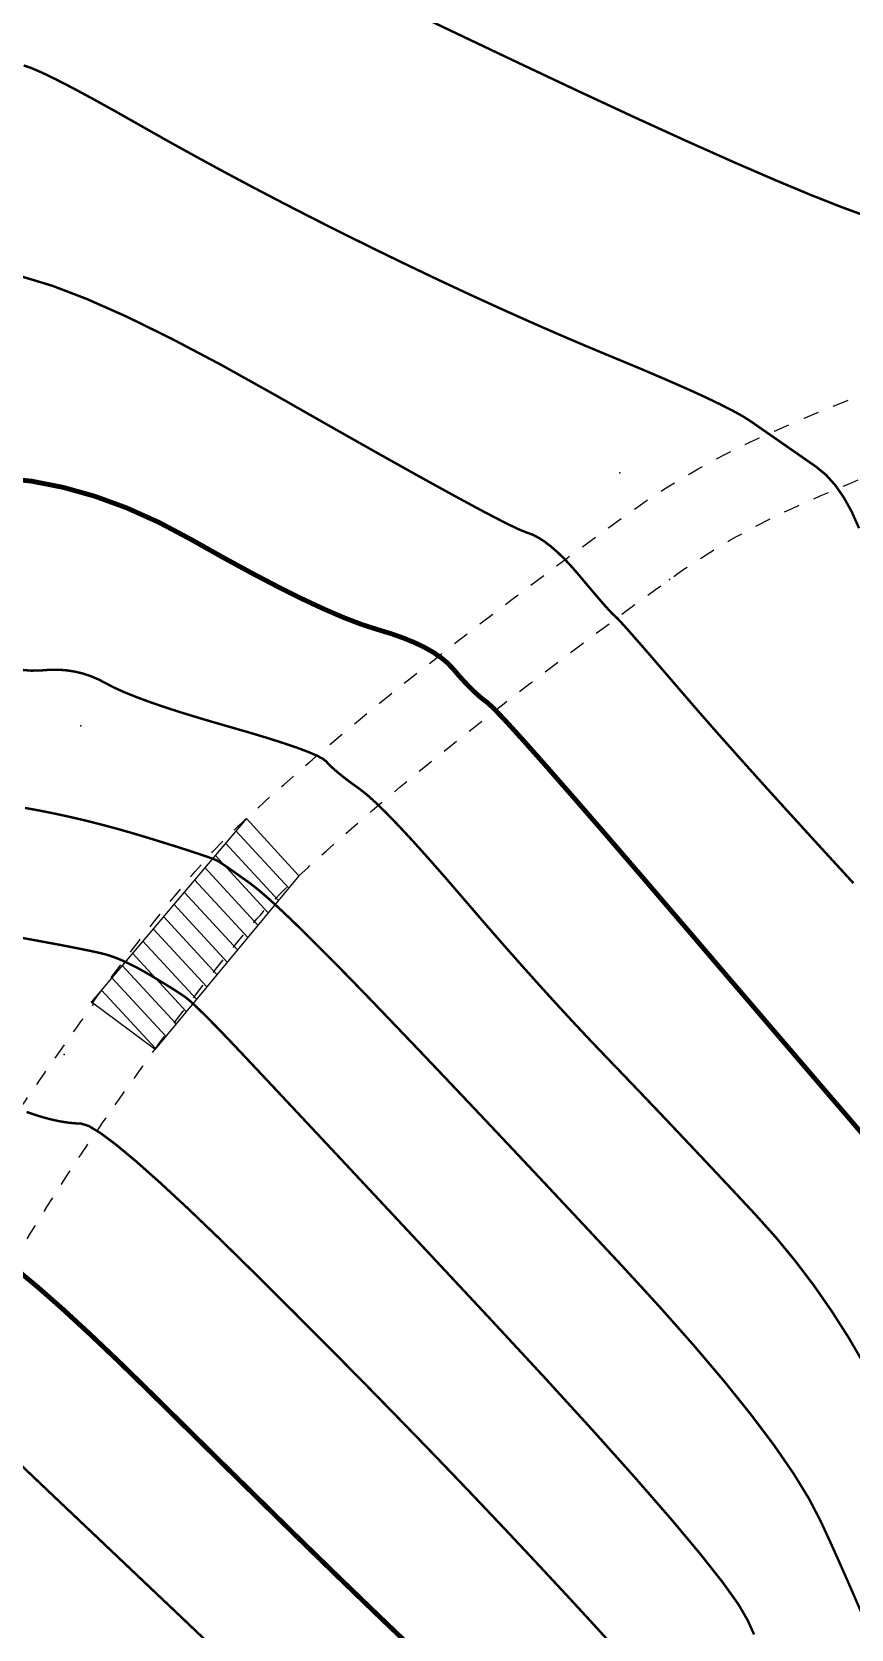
# Model space of a CAD drawing. Extents: x 940 to 1495, y 832 to 1212.
# Drawn here: x 1260.51 to 1286.05, y 947.43 to 997.2 of the extents above; entities that cross this region are included whole.
import ezdxf

# ---------------------------------------------------------------- set-up
doc = ezdxf.new("R2010")
doc.units = 0
doc.header["$LTSCALE"] = 0.5
doc.header["$PDSIZE"] = 0.2
doc.linetypes.add('X6', pattern=[2, 1, -1])
for name, color, linetype in [('DGX', 2, 'CONTINUOUS'), ('DLSS', 4, 'CONTINUOUS'), ('JMD', 6, 'CONTINUOUS'), ('ZDH', 1, 'CONTINUOUS')]:
    doc.layers.add(name, color=color, linetype=linetype)

msp = doc.modelspace()

# ---------------------------------------------------------------- linework, layer by layer
at = {"layer": 'DGX', "linetype": 'Continuous', "const_width": 0.075, "flags": 128}
for points in [[(1286.573, 991.445), (1285.769, 991.738), (1284.8, 992.12), (1283.669, 992.592), (1282.374, 993.153), (1280.916, 993.804), (1279.295, 994.544), (1277.51, 995.374), (1275.563, 996.293), (1273.645, 997.205), (1271.953, 998.01)], [(1286.573, 991.445), (1285.769, 991.738), (1284.8, 992.12), (1283.669, 992.592), (1282.374, 993.153), (1280.916, 993.804), (1279.295, 994.544), (1277.51, 995.374), (1275.563, 996.293), (1273.645, 997.205), (1271.953, 998.01)], [(1286.573, 991.445), (1285.769, 991.738), (1284.8, 992.12), (1283.669, 992.592), (1282.374, 993.153), (1280.916, 993.804), (1279.295, 994.544), (1277.51, 995.374), (1275.563, 996.293), (1273.645, 997.205), (1271.953, 998.01)], [(1286.573, 991.445), (1285.769, 991.738), (1284.8, 992.12), (1283.669, 992.592), (1282.374, 993.153), (1280.916, 993.804), (1279.295, 994.544), (1277.51, 995.374), (1275.563, 996.293), (1273.645, 997.205), (1271.953, 998.01)], [(1286.573, 991.445), (1285.769, 991.738), (1284.8, 992.12), (1283.669, 992.592), (1282.374, 993.153), (1280.916, 993.804), (1279.295, 994.544), (1277.51, 995.374), (1275.563, 996.293), (1273.645, 997.205), (1271.953, 998.01)], [(1286.573, 991.445), (1285.769, 991.738), (1284.8, 992.12), (1283.669, 992.592), (1282.374, 993.153), (1280.916, 993.804), (1279.295, 994.544), (1277.51, 995.374), (1275.563, 996.293), (1273.645, 997.205), (1271.953, 998.01)], [(1286.299, 981.735), (1286.07, 982.249), (1285.821, 982.698), (1285.554, 983.08), (1285.267, 983.398), (1284.962, 983.649), (1284.654, 983.863), (1284.361, 984.067), (1284.082, 984.26), (1283.818, 984.444), (1283.568, 984.617), (1283.332, 984.781), (1283.112, 984.934), (1282.905, 985.077), (1282.665, 985.229), (1282.341, 985.408), (1281.934, 985.614), (1281.444, 985.848), (1280.871, 986.108), (1280.215, 986.395), (1279.476, 986.71), (1278.653, 987.052), (1277.781, 987.415), (1276.894, 987.794), (1275.992, 988.189), (1275.074, 988.601), (1274.141, 989.028), (1273.192, 989.471), (1272.228, 989.931), (1271.249, 990.406), (1270.271, 990.889), (1269.309, 991.373), (1268.365, 991.857), (1267.438, 992.341), (1266.528, 992.826), (1265.635, 993.311), (1264.759, 993.796), (1263.9, 994.281), (1263.097, 994.736), (1262.388, 995.128), (1261.773, 995.459), (1261.252, 995.727), (1260.825, 995.933), (1260.492, 996.077), (1260.253, 996.159)], [(1286.299, 981.735), (1286.07, 982.249), (1285.821, 982.698), (1285.554, 983.08), (1285.267, 983.398), (1284.962, 983.649), (1284.654, 983.863), (1284.361, 984.067), (1284.082, 984.26), (1283.818, 984.444), (1283.568, 984.617), (1283.332, 984.781), (1283.112, 984.934), (1282.905, 985.077), (1282.665, 985.229), (1282.341, 985.408), (1281.934, 985.614), (1281.444, 985.848), (1280.871, 986.108), (1280.215, 986.395), (1279.476, 986.71), (1278.653, 987.052), (1277.781, 987.415), (1276.894, 987.794), (1275.992, 988.189), (1275.074, 988.601), (1274.141, 989.028), (1273.192, 989.471), (1272.228, 989.931), (1271.249, 990.406), (1270.271, 990.889), (1269.309, 991.373), (1268.365, 991.857), (1267.438, 992.341), (1266.528, 992.826), (1265.635, 993.311), (1264.759, 993.796), (1263.9, 994.281), (1263.097, 994.736), (1262.388, 995.128), (1261.773, 995.459), (1261.252, 995.727), (1260.825, 995.933), (1260.492, 996.077), (1260.253, 996.159)], [(1286.299, 981.735), (1286.07, 982.249), (1285.821, 982.698), (1285.554, 983.08), (1285.267, 983.398), (1284.962, 983.649), (1284.654, 983.863), (1284.361, 984.067), (1284.082, 984.26), (1283.818, 984.444), (1283.568, 984.617), (1283.332, 984.781), (1283.112, 984.934), (1282.905, 985.077), (1282.665, 985.229), (1282.341, 985.408), (1281.934, 985.614), (1281.444, 985.848), (1280.871, 986.108), (1280.215, 986.395), (1279.476, 986.71), (1278.653, 987.052), (1277.781, 987.415), (1276.894, 987.794), (1275.992, 988.189), (1275.074, 988.601), (1274.141, 989.028), (1273.192, 989.471), (1272.228, 989.931), (1271.249, 990.406), (1270.271, 990.889), (1269.309, 991.373), (1268.365, 991.857), (1267.438, 992.341), (1266.528, 992.826), (1265.635, 993.311), (1264.759, 993.796), (1263.9, 994.281), (1263.097, 994.736), (1262.388, 995.128), (1261.773, 995.459), (1261.252, 995.727), (1260.825, 995.933), (1260.492, 996.077), (1260.253, 996.159)], [(1286.299, 981.735), (1286.07, 982.249), (1285.821, 982.698), (1285.554, 983.08), (1285.267, 983.398), (1284.962, 983.649), (1284.654, 983.863), (1284.361, 984.067), (1284.082, 984.26), (1283.818, 984.444), (1283.568, 984.617), (1283.332, 984.781), (1283.112, 984.934), (1282.905, 985.077), (1282.665, 985.229), (1282.341, 985.408), (1281.934, 985.614), (1281.444, 985.848), (1280.871, 986.108), (1280.215, 986.395), (1279.476, 986.71), (1278.653, 987.052), (1277.781, 987.415), (1276.894, 987.794), (1275.992, 988.189), (1275.074, 988.601), (1274.141, 989.028), (1273.192, 989.471), (1272.228, 989.931), (1271.249, 990.406), (1270.271, 990.889), (1269.309, 991.373), (1268.365, 991.857), (1267.438, 992.341), (1266.528, 992.826), (1265.635, 993.311), (1264.759, 993.796), (1263.9, 994.281), (1263.097, 994.736), (1262.388, 995.128), (1261.773, 995.459), (1261.252, 995.727), (1260.825, 995.933), (1260.492, 996.077), (1260.253, 996.159)], [(1286.299, 981.735), (1286.07, 982.249), (1285.821, 982.698), (1285.554, 983.08), (1285.267, 983.398), (1284.962, 983.649), (1284.654, 983.863), (1284.361, 984.067), (1284.082, 984.26), (1283.818, 984.444), (1283.568, 984.617), (1283.332, 984.781), (1283.112, 984.934), (1282.905, 985.077), (1282.665, 985.229), (1282.341, 985.408), (1281.934, 985.614), (1281.444, 985.848), (1280.871, 986.108), (1280.215, 986.395), (1279.476, 986.71), (1278.653, 987.052), (1277.781, 987.415), (1276.894, 987.794), (1275.992, 988.189), (1275.074, 988.601), (1274.141, 989.028), (1273.192, 989.471), (1272.228, 989.931), (1271.249, 990.406), (1270.271, 990.889), (1269.309, 991.373), (1268.365, 991.857), (1267.438, 992.341), (1266.528, 992.826), (1265.635, 993.311), (1264.759, 993.796), (1263.9, 994.281), (1263.097, 994.736), (1262.388, 995.128), (1261.773, 995.459), (1261.252, 995.727), (1260.825, 995.933), (1260.492, 996.077), (1260.253, 996.159)], [(1286.299, 981.735), (1286.07, 982.249), (1285.821, 982.698), (1285.554, 983.08), (1285.267, 983.398), (1284.962, 983.649), (1284.654, 983.863), (1284.361, 984.067), (1284.082, 984.26), (1283.818, 984.444), (1283.568, 984.617), (1283.332, 984.781), (1283.112, 984.934), (1282.905, 985.077), (1282.665, 985.229), (1282.341, 985.408), (1281.934, 985.614), (1281.444, 985.848), (1280.871, 986.108), (1280.215, 986.395), (1279.476, 986.71), (1278.653, 987.052), (1277.781, 987.415), (1276.894, 987.794), (1275.992, 988.189), (1275.074, 988.601), (1274.141, 989.028), (1273.192, 989.471), (1272.228, 989.931), (1271.249, 990.406), (1270.271, 990.889), (1269.309, 991.373), (1268.365, 991.857), (1267.438, 992.341), (1266.528, 992.826), (1265.635, 993.311), (1264.759, 993.796), (1263.9, 994.281), (1263.097, 994.736), (1262.388, 995.128), (1261.773, 995.459), (1261.252, 995.727), (1260.825, 995.933), (1260.492, 996.077), (1260.253, 996.159)], [(1286.124, 970.673), (1285.113, 971.775), (1284.183, 972.794), (1283.334, 973.729), (1282.568, 974.582), (1281.882, 975.353), (1281.279, 976.04), (1280.757, 976.644), (1280.303, 977.173), (1279.906, 977.634), (1279.564, 978.029), (1279.278, 978.356), (1279.048, 978.616), (1278.874, 978.808), (1278.755, 978.934), (1278.693, 978.992), (1278.645, 979.033), (1278.571, 979.107), (1278.472, 979.214), (1278.347, 979.355), (1278.196, 979.528), (1278.019, 979.735), (1277.816, 979.975), (1277.588, 980.247), (1277.351, 980.522), (1277.123, 980.766), (1276.904, 980.98), (1276.695, 981.163), (1276.495, 981.317), (1276.303, 981.44), (1276.121, 981.533), (1275.948, 981.596), (1275.678, 981.704), (1275.206, 981.934), (1274.531, 982.286), (1273.654, 982.76), (1272.574, 983.355), (1271.292, 984.072), (1269.807, 984.911), (1268.12, 985.872), (1266.41, 986.826), (1264.858, 987.644), (1263.464, 988.328), (1262.227, 988.877), (1261.148, 989.29), (1260.226, 989.569)], [(1286.124, 970.673), (1285.113, 971.775), (1284.183, 972.794), (1283.334, 973.729), (1282.568, 974.582), (1281.882, 975.353), (1281.279, 976.04), (1280.757, 976.644), (1280.303, 977.173), (1279.906, 977.634), (1279.564, 978.029), (1279.278, 978.356), (1279.048, 978.616), (1278.874, 978.808), (1278.755, 978.934), (1278.693, 978.992), (1278.645, 979.033), (1278.571, 979.107), (1278.472, 979.214), (1278.347, 979.355), (1278.196, 979.528), (1278.019, 979.735), (1277.816, 979.975), (1277.588, 980.247), (1277.351, 980.522), (1277.123, 980.766), (1276.904, 980.98), (1276.695, 981.163), (1276.495, 981.317), (1276.303, 981.44), (1276.121, 981.533), (1275.948, 981.596), (1275.678, 981.704), (1275.206, 981.934), (1274.531, 982.286), (1273.654, 982.76), (1272.574, 983.355), (1271.292, 984.072), (1269.807, 984.911), (1268.12, 985.872), (1266.41, 986.826), (1264.858, 987.644), (1263.464, 988.328), (1262.227, 988.877), (1261.148, 989.29), (1260.226, 989.569)], [(1286.124, 970.673), (1285.113, 971.775), (1284.183, 972.794), (1283.334, 973.729), (1282.568, 974.582), (1281.882, 975.353), (1281.279, 976.04), (1280.757, 976.644), (1280.303, 977.173), (1279.906, 977.634), (1279.564, 978.029), (1279.278, 978.356), (1279.048, 978.616), (1278.874, 978.808), (1278.755, 978.934), (1278.693, 978.992), (1278.645, 979.033), (1278.571, 979.107), (1278.472, 979.214), (1278.347, 979.355), (1278.196, 979.528), (1278.019, 979.735), (1277.816, 979.975), (1277.588, 980.247), (1277.351, 980.522), (1277.123, 980.766), (1276.904, 980.98), (1276.695, 981.163), (1276.495, 981.317), (1276.303, 981.44), (1276.121, 981.533), (1275.948, 981.596), (1275.678, 981.704), (1275.206, 981.934), (1274.531, 982.286), (1273.654, 982.76), (1272.574, 983.355), (1271.292, 984.072), (1269.807, 984.911), (1268.12, 985.872), (1266.41, 986.826), (1264.858, 987.644), (1263.464, 988.328), (1262.227, 988.877), (1261.148, 989.29), (1260.226, 989.569)], [(1286.124, 970.673), (1285.113, 971.775), (1284.183, 972.794), (1283.334, 973.729), (1282.568, 974.582), (1281.882, 975.353), (1281.279, 976.04), (1280.757, 976.644), (1280.303, 977.173), (1279.906, 977.634), (1279.564, 978.029), (1279.278, 978.356), (1279.048, 978.616), (1278.874, 978.808), (1278.755, 978.934), (1278.693, 978.992), (1278.645, 979.033), (1278.571, 979.107), (1278.472, 979.214), (1278.347, 979.355), (1278.196, 979.528), (1278.019, 979.735), (1277.816, 979.975), (1277.588, 980.247), (1277.351, 980.522), (1277.123, 980.766), (1276.904, 980.98), (1276.695, 981.163), (1276.495, 981.317), (1276.303, 981.44), (1276.121, 981.533), (1275.948, 981.596), (1275.678, 981.704), (1275.206, 981.934), (1274.531, 982.286), (1273.654, 982.76), (1272.574, 983.355), (1271.292, 984.072), (1269.807, 984.911), (1268.12, 985.872), (1266.41, 986.826), (1264.858, 987.644), (1263.464, 988.328), (1262.227, 988.877), (1261.148, 989.29), (1260.226, 989.569)], [(1286.124, 970.673), (1285.113, 971.775), (1284.183, 972.794), (1283.334, 973.729), (1282.568, 974.582), (1281.882, 975.353), (1281.279, 976.04), (1280.757, 976.644), (1280.303, 977.173), (1279.906, 977.634), (1279.564, 978.029), (1279.278, 978.356), (1279.048, 978.616), (1278.874, 978.808), (1278.755, 978.934), (1278.693, 978.992), (1278.645, 979.033), (1278.571, 979.107), (1278.472, 979.214), (1278.347, 979.355), (1278.196, 979.528), (1278.019, 979.735), (1277.816, 979.975), (1277.588, 980.247), (1277.351, 980.522), (1277.123, 980.766), (1276.904, 980.98), (1276.695, 981.163), (1276.495, 981.317), (1276.303, 981.44), (1276.121, 981.533), (1275.948, 981.596), (1275.678, 981.704), (1275.206, 981.934), (1274.531, 982.286), (1273.654, 982.76), (1272.574, 983.355), (1271.292, 984.072), (1269.807, 984.911), (1268.12, 985.872), (1266.41, 986.826), (1264.858, 987.644), (1263.464, 988.328), (1262.227, 988.877), (1261.148, 989.29), (1260.226, 989.569)], [(1286.124, 970.673), (1285.113, 971.775), (1284.183, 972.794), (1283.334, 973.729), (1282.568, 974.582), (1281.882, 975.353), (1281.279, 976.04), (1280.757, 976.644), (1280.303, 977.173), (1279.906, 977.634), (1279.564, 978.029), (1279.278, 978.356), (1279.048, 978.616), (1278.874, 978.808), (1278.755, 978.934), (1278.693, 978.992), (1278.645, 979.033), (1278.571, 979.107), (1278.472, 979.214), (1278.347, 979.355), (1278.196, 979.528), (1278.019, 979.735), (1277.816, 979.975), (1277.588, 980.247), (1277.351, 980.522), (1277.123, 980.766), (1276.904, 980.98), (1276.695, 981.163), (1276.495, 981.317), (1276.303, 981.44), (1276.121, 981.533), (1275.948, 981.596), (1275.678, 981.704), (1275.206, 981.934), (1274.531, 982.286), (1273.654, 982.76), (1272.574, 983.355), (1271.292, 984.072), (1269.807, 984.911), (1268.12, 985.872), (1266.41, 986.826), (1264.858, 987.644), (1263.464, 988.328), (1262.227, 988.877), (1261.148, 989.29), (1260.226, 989.569)], [(1286.469, 955.66), (1285.972, 956.511), (1285.447, 957.332), (1284.895, 958.126), (1284.316, 958.891), (1283.71, 959.627), (1283.076, 960.334), (1282.438, 961.017), (1281.816, 961.68), (1281.212, 962.321), (1280.625, 962.942), (1280.055, 963.543), (1279.502, 964.122), (1278.967, 964.681), (1278.448, 965.22), (1277.932, 965.759), (1277.403, 966.323), (1276.862, 966.909), (1276.308, 967.519), (1275.741, 968.152), (1275.161, 968.808), (1274.569, 969.488), (1273.964, 970.191), (1273.379, 970.869), (1272.845, 971.476), (1272.363, 972.011), (1271.932, 972.474), (1271.554, 972.865), (1271.227, 973.184), (1270.952, 973.431), (1270.728, 973.607), (1270.539, 973.742), (1270.366, 973.869), (1270.211, 973.989), (1270.073, 974.1), (1269.951, 974.203), (1269.847, 974.298), (1269.759, 974.384), (1269.688, 974.463), (1269.585, 974.546), (1269.401, 974.644), (1269.135, 974.758), (1268.789, 974.889), (1268.361, 975.035), (1267.851, 975.197), (1267.26, 975.375), (1266.588, 975.568), (1265.906, 975.766), (1265.284, 975.954), (1264.722, 976.134), (1264.22, 976.305), (1263.779, 976.467), (1263.399, 976.62), (1263.078, 976.765), (1262.818, 976.9), (1262.586, 977.021), (1262.348, 977.122), (1262.105, 977.203), (1261.857, 977.264), (1261.604, 977.304), (1261.345, 977.324), (1261.081, 977.324), (1260.812, 977.304), (1260.496, 977.295), (1260.088, 977.328)], [(1286.469, 955.66), (1285.972, 956.511), (1285.447, 957.332), (1284.895, 958.126), (1284.316, 958.891), (1283.71, 959.627), (1283.076, 960.334), (1282.438, 961.017), (1281.816, 961.68), (1281.212, 962.321), (1280.625, 962.942), (1280.055, 963.543), (1279.502, 964.122), (1278.967, 964.681), (1278.448, 965.22), (1277.932, 965.759), (1277.403, 966.323), (1276.862, 966.909), (1276.308, 967.519), (1275.741, 968.152), (1275.161, 968.808), (1274.569, 969.488), (1273.964, 970.191), (1273.379, 970.869), (1272.845, 971.476), (1272.363, 972.011), (1271.932, 972.474), (1271.554, 972.865), (1271.227, 973.184), (1270.952, 973.431), (1270.728, 973.607), (1270.539, 973.742), (1270.366, 973.869), (1270.211, 973.989), (1270.073, 974.1), (1269.951, 974.203), (1269.847, 974.298), (1269.759, 974.384), (1269.688, 974.463), (1269.585, 974.546), (1269.401, 974.644), (1269.135, 974.758), (1268.789, 974.889), (1268.361, 975.035), (1267.851, 975.197), (1267.26, 975.375), (1266.588, 975.568), (1265.906, 975.766), (1265.284, 975.954), (1264.722, 976.134), (1264.22, 976.305), (1263.779, 976.467), (1263.399, 976.62), (1263.078, 976.765), (1262.818, 976.9), (1262.586, 977.021), (1262.348, 977.122), (1262.105, 977.203), (1261.857, 977.264), (1261.604, 977.304), (1261.345, 977.324), (1261.081, 977.324), (1260.812, 977.304), (1260.496, 977.295), (1260.088, 977.328)], [(1286.469, 955.66), (1285.972, 956.511), (1285.447, 957.332), (1284.895, 958.126), (1284.316, 958.891), (1283.71, 959.627), (1283.076, 960.334), (1282.438, 961.017), (1281.816, 961.68), (1281.212, 962.321), (1280.625, 962.942), (1280.055, 963.543), (1279.502, 964.122), (1278.967, 964.681), (1278.448, 965.22), (1277.932, 965.759), (1277.403, 966.323), (1276.862, 966.909), (1276.308, 967.519), (1275.741, 968.152), (1275.161, 968.808), (1274.569, 969.488), (1273.964, 970.191), (1273.379, 970.869), (1272.845, 971.476), (1272.363, 972.011), (1271.932, 972.474), (1271.554, 972.865), (1271.227, 973.184), (1270.952, 973.431), (1270.728, 973.607), (1270.539, 973.742), (1270.366, 973.869), (1270.211, 973.989), (1270.073, 974.1), (1269.951, 974.203), (1269.847, 974.298), (1269.759, 974.384), (1269.688, 974.463), (1269.585, 974.546), (1269.401, 974.644), (1269.135, 974.758), (1268.789, 974.889), (1268.361, 975.035), (1267.851, 975.197), (1267.26, 975.375), (1266.588, 975.568), (1265.906, 975.766), (1265.284, 975.954), (1264.722, 976.134), (1264.22, 976.305), (1263.779, 976.467), (1263.399, 976.62), (1263.078, 976.765), (1262.818, 976.9), (1262.586, 977.021), (1262.348, 977.122), (1262.105, 977.203), (1261.857, 977.264), (1261.604, 977.304), (1261.345, 977.324), (1261.081, 977.324), (1260.812, 977.304), (1260.496, 977.295), (1260.088, 977.328)], [(1286.469, 955.66), (1285.972, 956.511), (1285.447, 957.332), (1284.895, 958.126), (1284.316, 958.891), (1283.71, 959.627), (1283.076, 960.334), (1282.438, 961.017), (1281.816, 961.68), (1281.212, 962.321), (1280.625, 962.942), (1280.055, 963.543), (1279.502, 964.122), (1278.967, 964.681), (1278.448, 965.22), (1277.932, 965.759), (1277.403, 966.323), (1276.862, 966.909), (1276.308, 967.519), (1275.741, 968.152), (1275.161, 968.808), (1274.569, 969.488), (1273.964, 970.191), (1273.379, 970.869), (1272.845, 971.476), (1272.363, 972.011), (1271.932, 972.474), (1271.554, 972.865), (1271.227, 973.184), (1270.952, 973.431), (1270.728, 973.607), (1270.539, 973.742), (1270.366, 973.869), (1270.211, 973.989), (1270.073, 974.1), (1269.951, 974.203), (1269.847, 974.298), (1269.759, 974.384), (1269.688, 974.463), (1269.585, 974.546), (1269.401, 974.644), (1269.135, 974.758), (1268.789, 974.889), (1268.361, 975.035), (1267.851, 975.197), (1267.26, 975.375), (1266.588, 975.568), (1265.906, 975.766), (1265.284, 975.954), (1264.722, 976.134), (1264.22, 976.305), (1263.779, 976.467), (1263.399, 976.62), (1263.078, 976.765), (1262.818, 976.9), (1262.586, 977.021), (1262.348, 977.122), (1262.105, 977.203), (1261.857, 977.264), (1261.604, 977.304), (1261.345, 977.324), (1261.081, 977.324), (1260.812, 977.304), (1260.496, 977.295), (1260.088, 977.328)], [(1286.469, 955.66), (1285.972, 956.511), (1285.447, 957.332), (1284.895, 958.126), (1284.316, 958.891), (1283.71, 959.627), (1283.076, 960.334), (1282.438, 961.017), (1281.816, 961.68), (1281.212, 962.321), (1280.625, 962.942), (1280.055, 963.543), (1279.502, 964.122), (1278.967, 964.681), (1278.448, 965.22), (1277.932, 965.759), (1277.403, 966.323), (1276.862, 966.909), (1276.308, 967.519), (1275.741, 968.152), (1275.161, 968.808), (1274.569, 969.488), (1273.964, 970.191), (1273.379, 970.869), (1272.845, 971.476), (1272.363, 972.011), (1271.932, 972.474), (1271.554, 972.865), (1271.227, 973.184), (1270.952, 973.431), (1270.728, 973.607), (1270.539, 973.742), (1270.366, 973.869), (1270.211, 973.989), (1270.073, 974.1), (1269.951, 974.203), (1269.847, 974.298), (1269.759, 974.384), (1269.688, 974.463), (1269.585, 974.546), (1269.401, 974.644), (1269.135, 974.758), (1268.789, 974.889), (1268.361, 975.035), (1267.851, 975.197), (1267.26, 975.375), (1266.588, 975.568), (1265.906, 975.766), (1265.284, 975.954), (1264.722, 976.134), (1264.22, 976.305), (1263.779, 976.467), (1263.399, 976.62), (1263.078, 976.765), (1262.818, 976.9), (1262.586, 977.021), (1262.348, 977.122), (1262.105, 977.203), (1261.857, 977.264), (1261.604, 977.304), (1261.345, 977.324), (1261.081, 977.324), (1260.812, 977.304), (1260.496, 977.295), (1260.088, 977.328)], [(1286.469, 955.66), (1285.972, 956.511), (1285.447, 957.332), (1284.895, 958.126), (1284.316, 958.891), (1283.71, 959.627), (1283.076, 960.334), (1282.438, 961.017), (1281.816, 961.68), (1281.212, 962.321), (1280.625, 962.942), (1280.055, 963.543), (1279.502, 964.122), (1278.967, 964.681), (1278.448, 965.22), (1277.932, 965.759), (1277.403, 966.323), (1276.862, 966.909), (1276.308, 967.519), (1275.741, 968.152), (1275.161, 968.808), (1274.569, 969.488), (1273.964, 970.191), (1273.379, 970.869), (1272.845, 971.476), (1272.363, 972.011), (1271.932, 972.474), (1271.554, 972.865), (1271.227, 973.184), (1270.952, 973.431), (1270.728, 973.607), (1270.539, 973.742), (1270.366, 973.869), (1270.211, 973.989), (1270.073, 974.1), (1269.951, 974.203), (1269.847, 974.298), (1269.759, 974.384), (1269.688, 974.463), (1269.585, 974.546), (1269.401, 974.644), (1269.135, 974.758), (1268.789, 974.889), (1268.361, 975.035), (1267.851, 975.197), (1267.26, 975.375), (1266.588, 975.568), (1265.906, 975.766), (1265.284, 975.954), (1264.722, 976.134), (1264.22, 976.305), (1263.779, 976.467), (1263.399, 976.62), (1263.078, 976.765), (1262.818, 976.9), (1262.586, 977.021), (1262.348, 977.122), (1262.105, 977.203), (1261.857, 977.264), (1261.604, 977.304), (1261.345, 977.324), (1261.081, 977.324), (1260.812, 977.304), (1260.496, 977.295), (1260.088, 977.328)], [(1286.394, 947.884), (1286.058, 948.662), (1285.731, 949.405), (1285.412, 950.115), (1285.101, 950.79), (1284.737, 951.49), (1284.255, 952.275), (1283.656, 953.143), (1282.939, 954.096), (1282.106, 955.134), (1281.155, 956.255), (1280.087, 957.461), (1278.902, 958.751), (1277.69, 960.047), (1276.544, 961.27), (1275.463, 962.42), (1274.447, 963.497), (1273.496, 964.501), (1272.611, 965.432), (1271.79, 966.29), (1271.035, 967.076), (1270.344, 967.787), (1269.718, 968.423), (1269.157, 968.984), (1268.66, 969.47), (1268.228, 969.88), (1267.86, 970.216), (1267.557, 970.476), (1267.319, 970.661), (1267.123, 970.801), (1266.947, 970.926), (1266.79, 971.037), (1266.654, 971.132), (1266.538, 971.212), (1266.442, 971.277), (1266.365, 971.327), (1266.309, 971.362), (1266.235, 971.398), (1266.104, 971.449), (1265.917, 971.516), (1265.673, 971.598), (1265.373, 971.696), (1265.017, 971.81), (1264.604, 971.939), (1264.135, 972.084), (1263.639, 972.233), (1263.148, 972.372), (1262.662, 972.502), (1262.179, 972.624), (1261.701, 972.736), (1261.227, 972.839), (1260.757, 972.933), (1260.292, 973.018)], [(1286.394, 947.884), (1286.058, 948.662), (1285.731, 949.405), (1285.412, 950.115), (1285.101, 950.79), (1284.737, 951.49), (1284.255, 952.275), (1283.656, 953.143), (1282.939, 954.096), (1282.106, 955.134), (1281.155, 956.255), (1280.087, 957.461), (1278.902, 958.751), (1277.69, 960.047), (1276.544, 961.27), (1275.463, 962.42), (1274.447, 963.497), (1273.496, 964.501), (1272.611, 965.432), (1271.79, 966.29), (1271.035, 967.076), (1270.344, 967.787), (1269.718, 968.423), (1269.157, 968.984), (1268.66, 969.47), (1268.228, 969.88), (1267.86, 970.216), (1267.557, 970.476), (1267.319, 970.661), (1267.123, 970.801), (1266.947, 970.926), (1266.79, 971.037), (1266.654, 971.132), (1266.538, 971.212), (1266.442, 971.277), (1266.365, 971.327), (1266.309, 971.362), (1266.235, 971.398), (1266.104, 971.449), (1265.917, 971.516), (1265.673, 971.598), (1265.373, 971.696), (1265.017, 971.81), (1264.604, 971.939), (1264.135, 972.084), (1263.639, 972.233), (1263.148, 972.372), (1262.662, 972.502), (1262.179, 972.624), (1261.701, 972.736), (1261.227, 972.839), (1260.757, 972.933), (1260.292, 973.018)], [(1286.394, 947.884), (1286.058, 948.662), (1285.731, 949.405), (1285.412, 950.115), (1285.101, 950.79), (1284.737, 951.49), (1284.255, 952.275), (1283.656, 953.143), (1282.939, 954.096), (1282.106, 955.134), (1281.155, 956.255), (1280.087, 957.461), (1278.902, 958.751), (1277.69, 960.047), (1276.544, 961.27), (1275.463, 962.42), (1274.447, 963.497), (1273.496, 964.501), (1272.611, 965.432), (1271.79, 966.29), (1271.035, 967.076), (1270.344, 967.787), (1269.718, 968.423), (1269.157, 968.984), (1268.66, 969.47), (1268.228, 969.88), (1267.86, 970.216), (1267.557, 970.476), (1267.319, 970.661), (1267.123, 970.801), (1266.947, 970.926), (1266.79, 971.037), (1266.654, 971.132), (1266.538, 971.212), (1266.442, 971.277), (1266.365, 971.327), (1266.309, 971.362), (1266.235, 971.398), (1266.104, 971.449), (1265.917, 971.516), (1265.673, 971.598), (1265.373, 971.696), (1265.017, 971.81), (1264.604, 971.939), (1264.135, 972.084), (1263.639, 972.233), (1263.148, 972.372), (1262.662, 972.502), (1262.179, 972.624), (1261.701, 972.736), (1261.227, 972.839), (1260.757, 972.933), (1260.292, 973.018)], [(1286.394, 947.884), (1286.058, 948.662), (1285.731, 949.405), (1285.412, 950.115), (1285.101, 950.79), (1284.737, 951.49), (1284.255, 952.275), (1283.656, 953.143), (1282.939, 954.096), (1282.106, 955.134), (1281.155, 956.255), (1280.087, 957.461), (1278.902, 958.751), (1277.69, 960.047), (1276.544, 961.27), (1275.463, 962.42), (1274.447, 963.497), (1273.496, 964.501), (1272.611, 965.432), (1271.79, 966.29), (1271.035, 967.076), (1270.344, 967.787), (1269.718, 968.423), (1269.157, 968.984), (1268.66, 969.47), (1268.228, 969.88), (1267.86, 970.216), (1267.557, 970.476), (1267.319, 970.661), (1267.123, 970.801), (1266.947, 970.926), (1266.79, 971.037), (1266.654, 971.132), (1266.538, 971.212), (1266.442, 971.277), (1266.365, 971.327), (1266.309, 971.362), (1266.235, 971.398), (1266.104, 971.449), (1265.917, 971.516), (1265.673, 971.598), (1265.373, 971.696), (1265.017, 971.81), (1264.604, 971.939), (1264.135, 972.084), (1263.639, 972.233), (1263.148, 972.372), (1262.662, 972.502), (1262.179, 972.624), (1261.701, 972.736), (1261.227, 972.839), (1260.757, 972.933), (1260.292, 973.018)], [(1286.394, 947.884), (1286.058, 948.662), (1285.731, 949.405), (1285.412, 950.115), (1285.101, 950.79), (1284.737, 951.49), (1284.255, 952.275), (1283.656, 953.143), (1282.939, 954.096), (1282.106, 955.134), (1281.155, 956.255), (1280.087, 957.461), (1278.902, 958.751), (1277.69, 960.047), (1276.544, 961.27), (1275.463, 962.42), (1274.447, 963.497), (1273.496, 964.501), (1272.611, 965.432), (1271.79, 966.29), (1271.035, 967.076), (1270.344, 967.787), (1269.718, 968.423), (1269.157, 968.984), (1268.66, 969.47), (1268.228, 969.88), (1267.86, 970.216), (1267.557, 970.476), (1267.319, 970.661), (1267.123, 970.801), (1266.947, 970.926), (1266.79, 971.037), (1266.654, 971.132), (1266.538, 971.212), (1266.442, 971.277), (1266.365, 971.327), (1266.309, 971.362), (1266.235, 971.398), (1266.104, 971.449), (1265.917, 971.516), (1265.673, 971.598), (1265.373, 971.696), (1265.017, 971.81), (1264.604, 971.939), (1264.135, 972.084), (1263.639, 972.233), (1263.148, 972.372), (1262.662, 972.502), (1262.179, 972.624), (1261.701, 972.736), (1261.227, 972.839), (1260.757, 972.933), (1260.292, 973.018)], [(1286.394, 947.884), (1286.058, 948.662), (1285.731, 949.405), (1285.412, 950.115), (1285.101, 950.79), (1284.737, 951.49), (1284.255, 952.275), (1283.656, 953.143), (1282.939, 954.096), (1282.106, 955.134), (1281.155, 956.255), (1280.087, 957.461), (1278.902, 958.751), (1277.69, 960.047), (1276.544, 961.27), (1275.463, 962.42), (1274.447, 963.497), (1273.496, 964.501), (1272.611, 965.432), (1271.79, 966.29), (1271.035, 967.076), (1270.344, 967.787), (1269.718, 968.423), (1269.157, 968.984), (1268.66, 969.47), (1268.228, 969.88), (1267.86, 970.216), (1267.557, 970.476), (1267.319, 970.661), (1267.123, 970.801), (1266.947, 970.926), (1266.79, 971.037), (1266.654, 971.132), (1266.538, 971.212), (1266.442, 971.277), (1266.365, 971.327), (1266.309, 971.362), (1266.235, 971.398), (1266.104, 971.449), (1265.917, 971.516), (1265.673, 971.598), (1265.373, 971.696), (1265.017, 971.81), (1264.604, 971.939), (1264.135, 972.084), (1263.639, 972.233), (1263.148, 972.372), (1262.662, 972.502), (1262.179, 972.624), (1261.701, 972.736), (1261.227, 972.839), (1260.757, 972.933), (1260.292, 973.018)], [(1283.027, 947.256), (1282.822, 947.707), (1282.535, 948.2), (1282.041, 948.889), (1281.34, 949.776), (1280.432, 950.86), (1279.316, 952.142), (1277.994, 953.62), (1276.464, 955.295), (1274.727, 957.168), (1272.987, 959.031), (1271.449, 960.676), (1270.113, 962.105), (1268.978, 963.317), (1268.045, 964.312), (1267.313, 965.091), (1266.783, 965.652), (1266.454, 965.996), (1266.237, 966.221), (1266.039, 966.421), (1265.862, 966.598), (1265.706, 966.751), (1265.57, 966.88), (1265.454, 966.986), (1265.358, 967.068), (1265.283, 967.126), (1265.21, 967.177), (1265.12, 967.237), (1265.014, 967.306), (1264.89, 967.384), (1264.751, 967.471), (1264.594, 967.567), (1264.421, 967.672), (1264.231, 967.786), (1264.037, 967.9), (1263.849, 968.004), (1263.668, 968.099), (1263.495, 968.185), (1263.328, 968.261), (1263.168, 968.328), (1263.015, 968.386), (1262.869, 968.435), (1262.666, 968.488), (1262.34, 968.56), (1261.892, 968.651), (1261.322, 968.761), (1260.629, 968.889), (1259.814, 969.037)], [(1283.027, 947.256), (1282.822, 947.707), (1282.535, 948.2), (1282.041, 948.889), (1281.34, 949.776), (1280.432, 950.86), (1279.316, 952.142), (1277.994, 953.62), (1276.464, 955.295), (1274.727, 957.168), (1272.987, 959.031), (1271.449, 960.676), (1270.113, 962.105), (1268.978, 963.317), (1268.045, 964.312), (1267.313, 965.091), (1266.783, 965.652), (1266.454, 965.996), (1266.237, 966.221), (1266.039, 966.421), (1265.862, 966.598), (1265.706, 966.751), (1265.57, 966.88), (1265.454, 966.986), (1265.358, 967.068), (1265.283, 967.126), (1265.21, 967.177), (1265.12, 967.237), (1265.014, 967.306), (1264.89, 967.384), (1264.751, 967.471), (1264.594, 967.567), (1264.421, 967.672), (1264.231, 967.786), (1264.037, 967.9), (1263.849, 968.004), (1263.668, 968.099), (1263.495, 968.185), (1263.328, 968.261), (1263.168, 968.328), (1263.015, 968.386), (1262.869, 968.435), (1262.666, 968.488), (1262.34, 968.56), (1261.892, 968.651), (1261.322, 968.761), (1260.629, 968.889), (1259.814, 969.037)], [(1283.027, 947.256), (1282.822, 947.707), (1282.535, 948.2), (1282.041, 948.889), (1281.34, 949.776), (1280.432, 950.86), (1279.316, 952.142), (1277.994, 953.62), (1276.464, 955.295), (1274.727, 957.168), (1272.987, 959.031), (1271.449, 960.676), (1270.113, 962.105), (1268.978, 963.317), (1268.045, 964.312), (1267.313, 965.091), (1266.783, 965.652), (1266.454, 965.996), (1266.237, 966.221), (1266.039, 966.421), (1265.862, 966.598), (1265.706, 966.751), (1265.57, 966.88), (1265.454, 966.986), (1265.358, 967.068), (1265.283, 967.126), (1265.21, 967.177), (1265.12, 967.237), (1265.014, 967.306), (1264.89, 967.384), (1264.751, 967.471), (1264.594, 967.567), (1264.421, 967.672), (1264.231, 967.786), (1264.037, 967.9), (1263.849, 968.004), (1263.668, 968.099), (1263.495, 968.185), (1263.328, 968.261), (1263.168, 968.328), (1263.015, 968.386), (1262.869, 968.435), (1262.666, 968.488), (1262.34, 968.56), (1261.892, 968.651), (1261.322, 968.761), (1260.629, 968.889), (1259.814, 969.037)], [(1283.027, 947.256), (1282.822, 947.707), (1282.535, 948.2), (1282.041, 948.889), (1281.34, 949.776), (1280.432, 950.86), (1279.316, 952.142), (1277.994, 953.62), (1276.464, 955.295), (1274.727, 957.168), (1272.987, 959.031), (1271.449, 960.676), (1270.113, 962.105), (1268.978, 963.317), (1268.045, 964.312), (1267.313, 965.091), (1266.783, 965.652), (1266.454, 965.996), (1266.237, 966.221), (1266.039, 966.421), (1265.862, 966.598), (1265.706, 966.751), (1265.57, 966.88), (1265.454, 966.986), (1265.358, 967.068), (1265.283, 967.126), (1265.21, 967.177), (1265.12, 967.237), (1265.014, 967.306), (1264.89, 967.384), (1264.751, 967.471), (1264.594, 967.567), (1264.421, 967.672), (1264.231, 967.786), (1264.037, 967.9), (1263.849, 968.004), (1263.668, 968.099), (1263.495, 968.185), (1263.328, 968.261), (1263.168, 968.328), (1263.015, 968.386), (1262.869, 968.435), (1262.666, 968.488), (1262.34, 968.56), (1261.892, 968.651), (1261.322, 968.761), (1260.629, 968.889), (1259.814, 969.037)], [(1283.027, 947.256), (1282.822, 947.707), (1282.535, 948.2), (1282.041, 948.889), (1281.34, 949.776), (1280.432, 950.86), (1279.316, 952.142), (1277.994, 953.62), (1276.464, 955.295), (1274.727, 957.168), (1272.987, 959.031), (1271.449, 960.676), (1270.113, 962.105), (1268.978, 963.317), (1268.045, 964.312), (1267.313, 965.091), (1266.783, 965.652), (1266.454, 965.996), (1266.237, 966.221), (1266.039, 966.421), (1265.862, 966.598), (1265.706, 966.751), (1265.57, 966.88), (1265.454, 966.986), (1265.358, 967.068), (1265.283, 967.126), (1265.21, 967.177), (1265.12, 967.237), (1265.014, 967.306), (1264.89, 967.384), (1264.751, 967.471), (1264.594, 967.567), (1264.421, 967.672), (1264.231, 967.786), (1264.037, 967.9), (1263.849, 968.004), (1263.668, 968.099), (1263.495, 968.185), (1263.328, 968.261), (1263.168, 968.328), (1263.015, 968.386), (1262.869, 968.435), (1262.666, 968.488), (1262.34, 968.56), (1261.892, 968.651), (1261.322, 968.761), (1260.629, 968.889), (1259.814, 969.037)], [(1283.027, 947.256), (1282.822, 947.707), (1282.535, 948.2), (1282.041, 948.889), (1281.34, 949.776), (1280.432, 950.86), (1279.316, 952.142), (1277.994, 953.62), (1276.464, 955.295), (1274.727, 957.168), (1272.987, 959.031), (1271.449, 960.676), (1270.113, 962.105), (1268.978, 963.317), (1268.045, 964.312), (1267.313, 965.091), (1266.783, 965.652), (1266.454, 965.996), (1266.237, 966.221), (1266.039, 966.421), (1265.862, 966.598), (1265.706, 966.751), (1265.57, 966.88), (1265.454, 966.986), (1265.358, 967.068), (1265.283, 967.126), (1265.21, 967.177), (1265.12, 967.237), (1265.014, 967.306), (1264.89, 967.384), (1264.751, 967.471), (1264.594, 967.567), (1264.421, 967.672), (1264.231, 967.786), (1264.037, 967.9), (1263.849, 968.004), (1263.668, 968.099), (1263.495, 968.185), (1263.328, 968.261), (1263.168, 968.328), (1263.015, 968.386), (1262.869, 968.435), (1262.666, 968.488), (1262.34, 968.56), (1261.892, 968.651), (1261.322, 968.761), (1260.629, 968.889), (1259.814, 969.037)], [(1278.758, 946.76), (1278.045, 947.544), (1277.213, 948.447), (1276.263, 949.468), (1275.243, 950.555), (1274.201, 951.653), (1273.137, 952.763), (1272.05, 953.884), (1270.942, 955.017), (1269.812, 956.161), (1268.66, 957.316), (1267.487, 958.483), (1266.365, 959.583), (1265.369, 960.536), (1264.499, 961.342), (1263.755, 962.003), (1263.137, 962.517), (1262.646, 962.884), (1262.28, 963.105), (1262.04, 963.18), (1261.858, 963.187), (1261.668, 963.205), (1261.469, 963.234), (1261.262, 963.274), (1261.045, 963.324), (1260.82, 963.386), (1260.586, 963.459), (1260.343, 963.542)], [(1278.758, 946.76), (1278.045, 947.544), (1277.213, 948.447), (1276.263, 949.468), (1275.243, 950.555), (1274.201, 951.653), (1273.137, 952.763), (1272.05, 953.884), (1270.942, 955.017), (1269.812, 956.161), (1268.66, 957.316), (1267.487, 958.483), (1266.365, 959.583), (1265.369, 960.536), (1264.499, 961.342), (1263.755, 962.003), (1263.137, 962.517), (1262.646, 962.884), (1262.28, 963.105), (1262.04, 963.18), (1261.858, 963.187), (1261.668, 963.205), (1261.469, 963.234), (1261.262, 963.274), (1261.045, 963.324), (1260.82, 963.386), (1260.586, 963.459), (1260.343, 963.542)], [(1278.758, 946.76), (1278.045, 947.544), (1277.213, 948.447), (1276.263, 949.468), (1275.243, 950.555), (1274.201, 951.653), (1273.137, 952.763), (1272.05, 953.884), (1270.942, 955.017), (1269.812, 956.161), (1268.66, 957.316), (1267.487, 958.483), (1266.365, 959.583), (1265.369, 960.536), (1264.499, 961.342), (1263.755, 962.003), (1263.137, 962.517), (1262.646, 962.884), (1262.28, 963.105), (1262.04, 963.18), (1261.858, 963.187), (1261.668, 963.205), (1261.469, 963.234), (1261.262, 963.274), (1261.045, 963.324), (1260.82, 963.386), (1260.586, 963.459), (1260.343, 963.542)], [(1278.758, 946.76), (1278.045, 947.544), (1277.213, 948.447), (1276.263, 949.468), (1275.243, 950.555), (1274.201, 951.653), (1273.137, 952.763), (1272.05, 953.884), (1270.942, 955.017), (1269.812, 956.161), (1268.66, 957.316), (1267.487, 958.483), (1266.365, 959.583), (1265.369, 960.536), (1264.499, 961.342), (1263.755, 962.003), (1263.137, 962.517), (1262.646, 962.884), (1262.28, 963.105), (1262.04, 963.18), (1261.858, 963.187), (1261.668, 963.205), (1261.469, 963.234), (1261.262, 963.274), (1261.045, 963.324), (1260.82, 963.386), (1260.586, 963.459), (1260.343, 963.542)], [(1278.758, 946.76), (1278.045, 947.544), (1277.213, 948.447), (1276.263, 949.468), (1275.243, 950.555), (1274.201, 951.653), (1273.137, 952.763), (1272.05, 953.884), (1270.942, 955.017), (1269.812, 956.161), (1268.66, 957.316), (1267.487, 958.483), (1266.365, 959.583), (1265.369, 960.536), (1264.499, 961.342), (1263.755, 962.003), (1263.137, 962.517), (1262.646, 962.884), (1262.28, 963.105), (1262.04, 963.18), (1261.858, 963.187), (1261.668, 963.205), (1261.469, 963.234), (1261.262, 963.274), (1261.045, 963.324), (1260.82, 963.386), (1260.586, 963.459), (1260.343, 963.542)], [(1278.758, 946.76), (1278.045, 947.544), (1277.213, 948.447), (1276.263, 949.468), (1275.243, 950.555), (1274.201, 951.653), (1273.137, 952.763), (1272.05, 953.884), (1270.942, 955.017), (1269.812, 956.161), (1268.66, 957.316), (1267.487, 958.483), (1266.365, 959.583), (1265.369, 960.536), (1264.499, 961.342), (1263.755, 962.003), (1263.137, 962.517), (1262.646, 962.884), (1262.28, 963.105), (1262.04, 963.18), (1261.858, 963.187), (1261.668, 963.205), (1261.469, 963.234), (1261.262, 963.274), (1261.045, 963.324), (1260.82, 963.386), (1260.586, 963.459), (1260.343, 963.542)], [(1266.585, 946.444), (1265.255, 947.712), (1263.933, 948.964), (1262.757, 950.079), (1261.726, 951.056), (1260.84, 951.896), (1260.101, 952.599)], [(1266.585, 946.444), (1265.255, 947.712), (1263.933, 948.964), (1262.757, 950.079), (1261.726, 951.056), (1260.84, 951.896), (1260.101, 952.599)], [(1266.585, 946.444), (1265.255, 947.712), (1263.933, 948.964), (1262.757, 950.079), (1261.726, 951.056), (1260.84, 951.896), (1260.101, 952.599)], [(1266.585, 946.444), (1265.255, 947.712), (1263.933, 948.964), (1262.757, 950.079), (1261.726, 951.056), (1260.84, 951.896), (1260.101, 952.599)], [(1266.585, 946.444), (1265.255, 947.712), (1263.933, 948.964), (1262.757, 950.079), (1261.726, 951.056), (1260.84, 951.896), (1260.101, 952.599)], [(1266.585, 946.444), (1265.255, 947.712), (1263.933, 948.964), (1262.757, 950.079), (1261.726, 951.056), (1260.84, 951.896), (1260.101, 952.599)]]:
    msp.add_lwpolyline(points, dxfattribs=at)
at = {"layer": 'DGX', "color": 3, "linetype": 'Continuous', "const_width": 0.15, "flags": 128}
for points in [[(1286.458, 962.795), (1285.979, 963.351), (1285.325, 964.113), (1284.495, 965.08), (1283.489, 966.254), (1282.308, 967.633), (1280.952, 969.219), (1279.591, 970.806), (1278.396, 972.194), (1277.366, 973.38), (1276.503, 974.365), (1275.806, 975.15), (1275.275, 975.734), (1274.909, 976.117), (1274.71, 976.299), (1274.592, 976.388), (1274.469, 976.488), (1274.342, 976.602), (1274.21, 976.727), (1274.074, 976.866), (1273.933, 977.016), (1273.788, 977.179), (1273.638, 977.355), (1273.468, 977.534), (1273.262, 977.705), (1273.02, 977.869), (1272.742, 978.026), (1272.428, 978.176), (1272.077, 978.318), (1271.691, 978.454), (1271.268, 978.582), (1270.792, 978.735), (1270.245, 978.944), (1269.627, 979.21), (1268.937, 979.532), (1268.177, 979.911), (1267.345, 980.346), (1266.443, 980.838), (1265.469, 981.386), (1264.463, 981.92), (1263.464, 982.368), (1262.471, 982.731), (1261.484, 983.008), (1260.505, 983.2), (1259.531, 983.306)], [(1286.458, 962.795), (1285.979, 963.351), (1285.325, 964.113), (1284.495, 965.08), (1283.489, 966.254), (1282.308, 967.633), (1280.952, 969.219), (1279.591, 970.806), (1278.396, 972.194), (1277.366, 973.38), (1276.503, 974.365), (1275.806, 975.15), (1275.275, 975.734), (1274.909, 976.117), (1274.71, 976.299), (1274.592, 976.388), (1274.469, 976.488), (1274.342, 976.602), (1274.21, 976.727), (1274.074, 976.866), (1273.933, 977.016), (1273.788, 977.179), (1273.638, 977.355), (1273.468, 977.534), (1273.262, 977.705), (1273.02, 977.869), (1272.742, 978.026), (1272.428, 978.176), (1272.077, 978.318), (1271.691, 978.454), (1271.268, 978.582), (1270.792, 978.735), (1270.245, 978.944), (1269.627, 979.21), (1268.937, 979.532), (1268.177, 979.911), (1267.345, 980.346), (1266.443, 980.838), (1265.469, 981.386), (1264.463, 981.92), (1263.464, 982.368), (1262.471, 982.731), (1261.484, 983.008), (1260.505, 983.2), (1259.531, 983.306)], [(1286.458, 962.795), (1285.979, 963.351), (1285.325, 964.113), (1284.495, 965.08), (1283.489, 966.254), (1282.308, 967.633), (1280.952, 969.219), (1279.591, 970.806), (1278.396, 972.194), (1277.366, 973.38), (1276.503, 974.365), (1275.806, 975.15), (1275.275, 975.734), (1274.909, 976.117), (1274.71, 976.299), (1274.592, 976.388), (1274.469, 976.488), (1274.342, 976.602), (1274.21, 976.727), (1274.074, 976.866), (1273.933, 977.016), (1273.788, 977.179), (1273.638, 977.355), (1273.468, 977.534), (1273.262, 977.705), (1273.02, 977.869), (1272.742, 978.026), (1272.428, 978.176), (1272.077, 978.318), (1271.691, 978.454), (1271.268, 978.582), (1270.792, 978.735), (1270.245, 978.944), (1269.627, 979.21), (1268.937, 979.532), (1268.177, 979.911), (1267.345, 980.346), (1266.443, 980.838), (1265.469, 981.386), (1264.463, 981.92), (1263.464, 982.368), (1262.471, 982.731), (1261.484, 983.008), (1260.505, 983.2), (1259.531, 983.306)], [(1286.458, 962.795), (1285.979, 963.351), (1285.325, 964.113), (1284.495, 965.08), (1283.489, 966.254), (1282.308, 967.633), (1280.952, 969.219), (1279.591, 970.806), (1278.396, 972.194), (1277.366, 973.38), (1276.503, 974.365), (1275.806, 975.15), (1275.275, 975.734), (1274.909, 976.117), (1274.71, 976.299), (1274.592, 976.388), (1274.469, 976.488), (1274.342, 976.602), (1274.21, 976.727), (1274.074, 976.866), (1273.933, 977.016), (1273.788, 977.179), (1273.638, 977.355), (1273.468, 977.534), (1273.262, 977.705), (1273.02, 977.869), (1272.742, 978.026), (1272.428, 978.176), (1272.077, 978.318), (1271.691, 978.454), (1271.268, 978.582), (1270.792, 978.735), (1270.245, 978.944), (1269.627, 979.21), (1268.937, 979.532), (1268.177, 979.911), (1267.345, 980.346), (1266.443, 980.838), (1265.469, 981.386), (1264.463, 981.92), (1263.464, 982.368), (1262.471, 982.731), (1261.484, 983.008), (1260.505, 983.2), (1259.531, 983.306)], [(1286.458, 962.795), (1285.979, 963.351), (1285.325, 964.113), (1284.495, 965.08), (1283.489, 966.254), (1282.308, 967.633), (1280.952, 969.219), (1279.591, 970.806), (1278.396, 972.194), (1277.366, 973.38), (1276.503, 974.365), (1275.806, 975.15), (1275.275, 975.734), (1274.909, 976.117), (1274.71, 976.299), (1274.592, 976.388), (1274.469, 976.488), (1274.342, 976.602), (1274.21, 976.727), (1274.074, 976.866), (1273.933, 977.016), (1273.788, 977.179), (1273.638, 977.355), (1273.468, 977.534), (1273.262, 977.705), (1273.02, 977.869), (1272.742, 978.026), (1272.428, 978.176), (1272.077, 978.318), (1271.691, 978.454), (1271.268, 978.582), (1270.792, 978.735), (1270.245, 978.944), (1269.627, 979.21), (1268.937, 979.532), (1268.177, 979.911), (1267.345, 980.346), (1266.443, 980.838), (1265.469, 981.386), (1264.463, 981.92), (1263.464, 982.368), (1262.471, 982.731), (1261.484, 983.008), (1260.505, 983.2), (1259.531, 983.306)], [(1286.458, 962.795), (1285.979, 963.351), (1285.325, 964.113), (1284.495, 965.08), (1283.489, 966.254), (1282.308, 967.633), (1280.952, 969.219), (1279.591, 970.806), (1278.396, 972.194), (1277.366, 973.38), (1276.503, 974.365), (1275.806, 975.15), (1275.275, 975.734), (1274.909, 976.117), (1274.71, 976.299), (1274.592, 976.388), (1274.469, 976.488), (1274.342, 976.602), (1274.21, 976.727), (1274.074, 976.866), (1273.933, 977.016), (1273.788, 977.179), (1273.638, 977.355), (1273.468, 977.534), (1273.262, 977.705), (1273.02, 977.869), (1272.742, 978.026), (1272.428, 978.176), (1272.077, 978.318), (1271.691, 978.454), (1271.268, 978.582), (1270.792, 978.735), (1270.245, 978.944), (1269.627, 979.21), (1268.937, 979.532), (1268.177, 979.911), (1267.345, 980.346), (1266.443, 980.838), (1265.469, 981.386), (1264.463, 981.92), (1263.464, 982.368), (1262.471, 982.731), (1261.484, 983.008), (1260.505, 983.2), (1259.531, 983.306)], [(1272.222, 946.971), (1271.715, 947.457), (1271.201, 947.95), (1270.681, 948.451), (1270.122, 948.991), (1269.495, 949.601), (1268.798, 950.28), (1268.033, 951.029), (1267.199, 951.848), (1266.295, 952.736), (1265.323, 953.694), (1264.282, 954.722), (1263.252, 955.728), (1262.314, 956.62), (1261.469, 957.398), (1260.715, 958.062), (1260.053, 958.613)], [(1272.222, 946.971), (1271.715, 947.457), (1271.201, 947.95), (1270.681, 948.451), (1270.122, 948.991), (1269.495, 949.601), (1268.798, 950.28), (1268.033, 951.029), (1267.199, 951.848), (1266.295, 952.736), (1265.323, 953.694), (1264.282, 954.722), (1263.252, 955.728), (1262.314, 956.62), (1261.469, 957.398), (1260.715, 958.062), (1260.053, 958.613)], [(1272.222, 946.971), (1271.715, 947.457), (1271.201, 947.95), (1270.681, 948.451), (1270.122, 948.991), (1269.495, 949.601), (1268.798, 950.28), (1268.033, 951.029), (1267.199, 951.848), (1266.295, 952.736), (1265.323, 953.694), (1264.282, 954.722), (1263.252, 955.728), (1262.314, 956.62), (1261.469, 957.398), (1260.715, 958.062), (1260.053, 958.613)], [(1272.222, 946.971), (1271.715, 947.457), (1271.201, 947.95), (1270.681, 948.451), (1270.122, 948.991), (1269.495, 949.601), (1268.798, 950.28), (1268.033, 951.029), (1267.199, 951.848), (1266.295, 952.736), (1265.323, 953.694), (1264.282, 954.722), (1263.252, 955.728), (1262.314, 956.62), (1261.469, 957.398), (1260.715, 958.062), (1260.053, 958.613)], [(1272.222, 946.971), (1271.715, 947.457), (1271.201, 947.95), (1270.681, 948.451), (1270.122, 948.991), (1269.495, 949.601), (1268.798, 950.28), (1268.033, 951.029), (1267.199, 951.848), (1266.295, 952.736), (1265.323, 953.694), (1264.282, 954.722), (1263.252, 955.728), (1262.314, 956.62), (1261.469, 957.398), (1260.715, 958.062), (1260.053, 958.613)], [(1272.222, 946.971), (1271.715, 947.457), (1271.201, 947.95), (1270.681, 948.451), (1270.122, 948.991), (1269.495, 949.601), (1268.798, 950.28), (1268.033, 951.029), (1267.199, 951.848), (1266.295, 952.736), (1265.323, 953.694), (1264.282, 954.722), (1263.252, 955.728), (1262.314, 956.62), (1261.469, 957.398), (1260.715, 958.062), (1260.053, 958.613)]]:
    msp.add_lwpolyline(points, dxfattribs=at)
at = {"layer": 'DLSS', "linetype": 'X6', "flags": 128}
for points in [[(1262.385, 966.924, -0.01635), (1265.38, 970.779, -0.033477), (1267.194, 972.688, -0.017394), (1271.961, 976.778, -0.012243), (1278.97, 982.104, -0.050292), (1283.197, 984.552, -0.028223), (1290.753, 987.464, -0.028223)], [(1264.347, 965.5, -0.01635), (1267.244, 969.23, -0.033477), (1268.835, 970.904, -0.017394), (1273.475, 974.885, -0.012243), (1280.389, 980.139, -0.050292), (1284.195, 982.343, -0.028223), (1291.496, 985.157)], [(1254.446, 951.966, -0.012469), (1254.944, 953.817, -0.022983), (1255.336, 954.945, -0.00435), (1256.424, 957.601, -0.025816), (1256.737, 958.251, -0.014134), (1256.982, 958.671, -0.001235), (1259.125, 962.091, -0.010062), (1260.388, 964.009, -0.006377), (1262.426, 966.894, -0.006377)], [(1256.752, 951.406, -0.012469), (1257.22, 953.143, -0.022983), (1257.54, 954.065, -0.00435), (1258.612, 956.682, -0.025816), (1258.819, 957.112, -0.014134), (1258.996, 957.416, -0.001235), (1261.133, 960.826, -0.010062), (1262.343, 962.664, -0.006377), (1264.347, 965.5)]]:
    msp.add_lwpolyline(points, format="xyb", dxfattribs=at)
at = {"layer": 'JMD', "linetype": 'Continuous'}
for p, q in [((1267.194, 972.688), (1268.835, 970.904)), ((1266.871, 972.306), (1268.516, 970.519)), ((1266.548, 971.924), (1268.196, 970.135)), ((1265.903, 971.16), (1267.557, 969.365)), ((1266.225, 971.542), (1267.877, 969.75)), ((1265.58, 970.778), (1267.238, 968.981)), ((1265.257, 970.396), (1266.918, 968.596)), ((1264.934, 970.015), (1266.599, 968.211)), ((1264.289, 969.251), (1265.96, 967.442)), ((1264.612, 969.633), (1266.279, 967.827)), ((1263.966, 968.869), (1265.641, 967.058)), ((1263.643, 968.487), (1265.321, 966.673)), ((1262.998, 967.723), (1264.682, 965.904)), ((1263.321, 968.105), (1265.002, 966.288)), ((1262.675, 967.341), (1264.363, 965.519)), ((1262.362, 966.971), (1264.347, 965.5))]:
    msp.add_line(p, q, dxfattribs=at)
at = {"layer": 'JMD', "linetype": 'Continuous', "flags": 128}
for points in [[(1267.194, 972.688), (1262.362, 966.971)], [(1268.835, 970.904), (1264.347, 965.5)]]:
    msp.add_lwpolyline(points, dxfattribs=at)
at = {"layer": 'ZDH', "linetype": 'Continuous'}
for p in [(1278.845, 983.461, 13.381), (1278.845, 983.461, 13.381), (1280.389, 980.139, 13.574), (1280.389, 980.139, 13.574), (1262.036, 975.577, 16.295), (1262.036, 975.577, 16.295), (1266.943, 972.453, 16.695), (1266.943, 972.453, 16.695), (1268.835, 970.904, 16.734), (1268.835, 970.904, 16.734), (1262.362, 966.971, 18.401), (1262.362, 966.971, 18.401), (1261.513, 965.336, 18.503), (1261.513, 965.336, 18.503), (1261.513, 965.336, 18.503), (1261.513, 965.336, 18.503), (1261.513, 965.334, 18.504), (1261.513, 965.334, 18.504), (1264.347, 965.5, 18.46), (1264.347, 965.5, 18.46), (1261.133, 960.826, 19.545), (1261.133, 960.826, 19.545)]:
    msp.add_point(p, dxfattribs=at)

doc.saveas('drawing.dxf')
